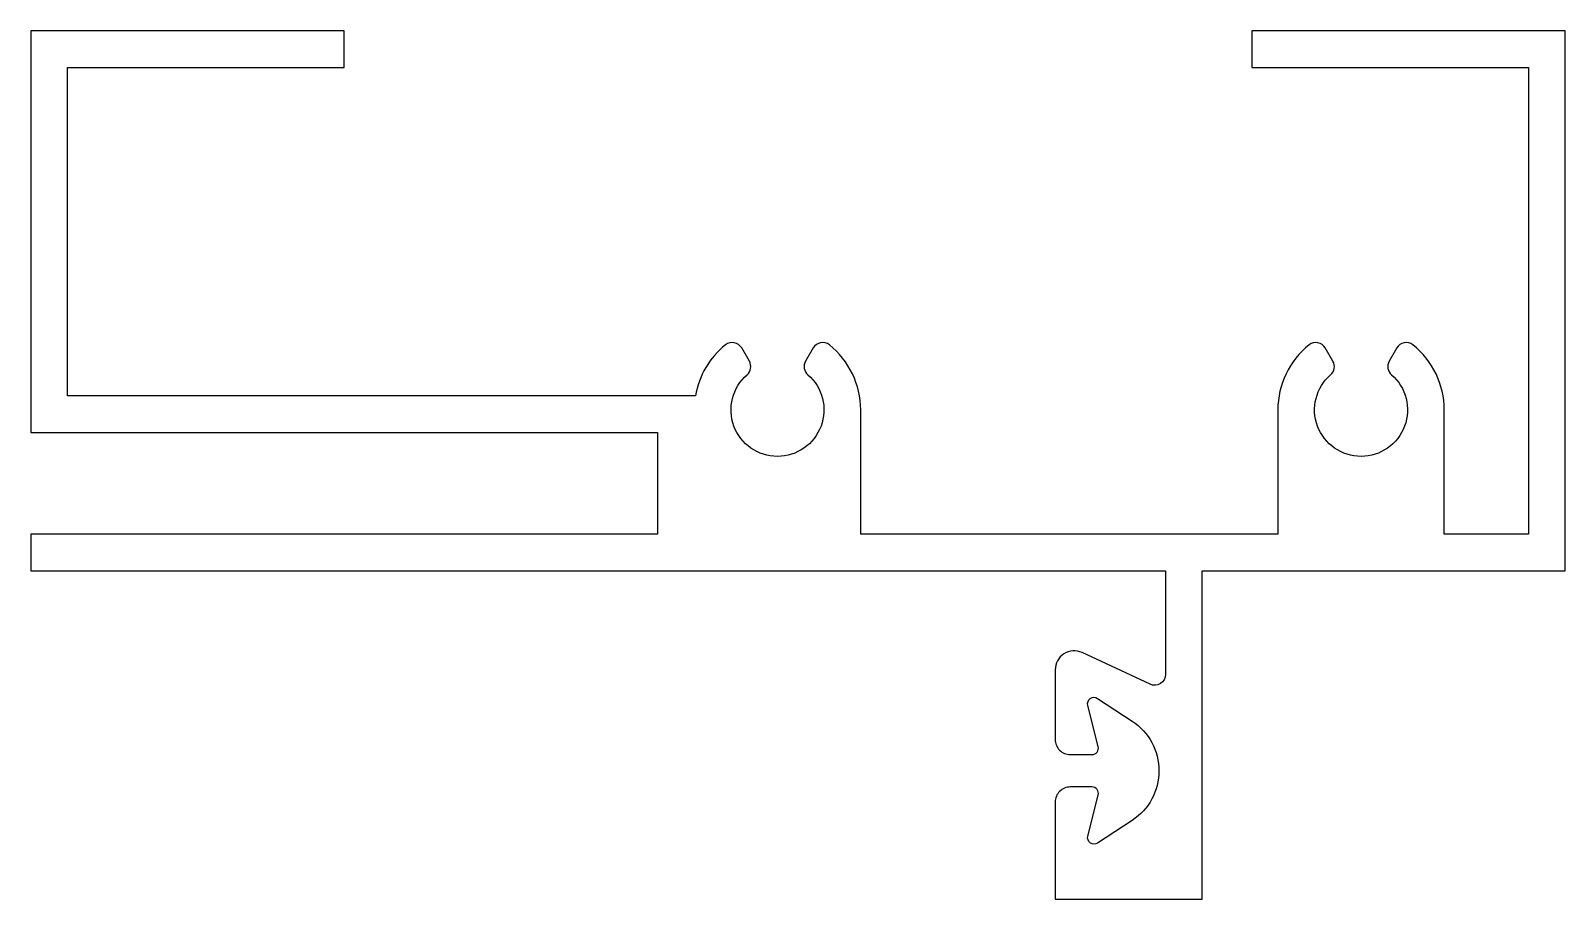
# Model space of a CAD drawing. Extents: x 123.5 to 194.5, y 198.9 to 239.1.
import ezdxf

# ---------------------------------------------------------------- set-up
doc = ezdxf.new("R2010")
doc.units = 0
doc.layers.add('ANA', color=220, linetype='CONTINUOUS')

msp = doc.modelspace()

# ---------------------------------------------------------------- linework, layer by layer
at = {"layer": 'ANA', "color": 220}
msp.add_lwpolyline([(187.495, 224.589, 0.458806), (186.75, 224.448), (186.395, 223.833, 0.359649), (186.501, 223.205, -2.68349), (183.687, 223.205, 0.359649), (183.793, 223.833), (183.438, 224.448, 0.458806), (182.693, 224.589, 0.228187), (181.244, 221.579), (181.244, 215.829), (161.944, 215.829), (161.944, 221.579, 0.228187), (160.495, 224.589, 0.458806), (159.75, 224.448), (159.395, 223.833, 0.359649), (159.501, 223.205, -2.68349), (156.687, 223.205, 0.359649), (156.793, 223.833), (156.438, 224.448, 0.458806), (155.693, 224.589, 0.183969), (154.299, 222.229), (125.244, 222.229), (125.244, 237.429), (138.044, 237.429), (138.044, 239.129), (123.544, 239.129), (123.544, 220.529), (152.544, 220.529), (152.544, 215.829), (123.544, 215.829), (123.544, 214.129), (176.044, 214.129), (176.044, 209.335, -0.548619), (175.332, 208.882), (172.192, 210.347, 0.548619), (170.943, 209.551), (170.943, 206.329, 0.414214), (171.643, 205.629), (172.643, 205.629, 0.488841), (172.934, 206.003), (172.452, 207.905, -0.684725), (172.908, 208.23), (174.507, 207.175, -0.538483), (174.507, 202.583), (172.908, 201.529, -0.684725), (172.452, 201.853), (172.934, 203.755, 0.488841), (172.643, 204.129), (171.643, 204.129, 0.414214), (170.943, 203.429), (170.943, 198.929), (177.744, 198.929), (177.744, 214.129), (194.544, 214.129), (194.544, 239.129), (180.044, 239.129), (180.044, 237.429), (192.844, 237.429), (192.844, 215.829), (188.944, 215.829), (188.944, 221.579, 0.228187)], format="xyb", close=True, dxfattribs=at)

doc.saveas('drawing.dxf')
